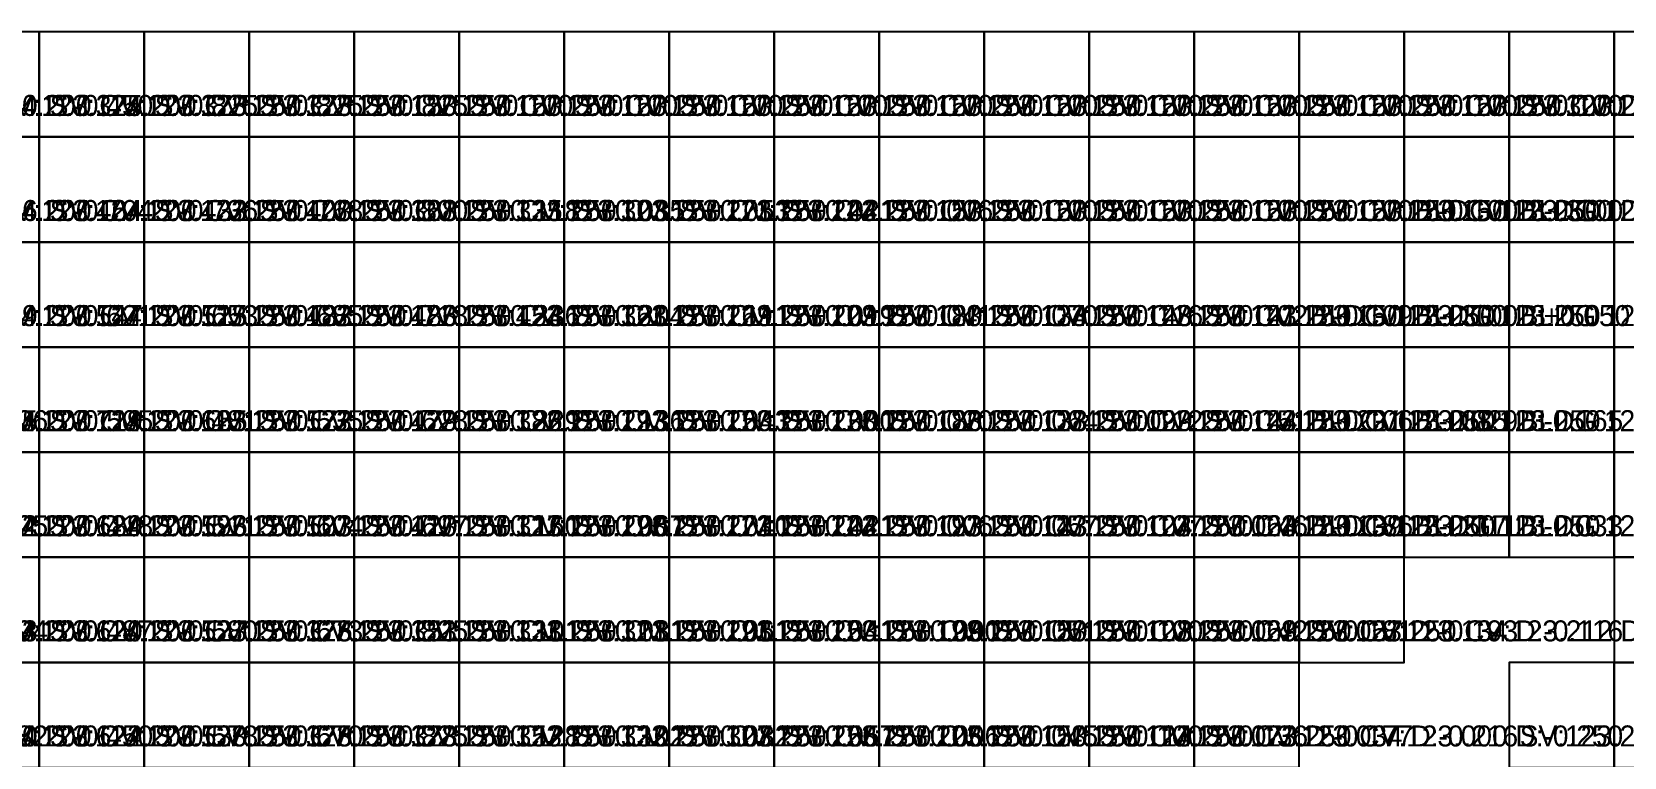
# Model space of a CAD drawing. Header units: metres. Extents: x 287857 to 287981, y 62957 to 63018.
# Drawn here: x 287953.85 to 287969.02, y 63010.93 to 63017.83 of the extents above; entities that cross this region are included whole.
import ezdxf

# ---------------------------------------------------------------- set-up
doc = ezdxf.new("R2010")
doc.units = ezdxf.units.M
for name, color, linetype, true_color in [('CORR-BLDG-TXT', 7, 'Continuous', 0xfacc15), ('CORR-BUILDING', 7, 'Continuous', 0xfacc15), ('CORR-CUT', 7, 'Continuous', 0x3b82f6), ('CORR-DIFF-TXT', 7, 'Continuous', 0xffffff), ('CORR-FILL', 7, 'Continuous', 0xef4444)]:
    doc.layers.add(name, color=color, linetype=linetype, true_color=true_color)

msp = doc.modelspace()

# ---------------------------------------------------------------- linework, layer by layer
at = {"layer": 'CORR-BUILDING'}
for points in [[(287966.925, 63015.831, 123.25), (287967.925, 63015.831, 123.25), (287967.925, 63016.831, 123.25), (287966.925, 63016.831, 123.25), (287966.925, 63015.831, 123.25)], [(287967.925, 63015.831, 123.25), (287968.925, 63015.831, 123.25), (287968.925, 63016.831, 123.25), (287967.925, 63016.831, 123.25), (287967.925, 63015.831, 123.25)], [(287968.925, 63015.831, 123.25), (287969.925, 63015.831, 123.25), (287969.925, 63016.831, 123.25), (287968.925, 63016.831, 123.25), (287968.925, 63015.831, 123.25)], [(287965.925, 63014.831, 123.25), (287966.925, 63014.831, 123.25), (287966.925, 63015.831, 123.25), (287965.925, 63015.831, 123.25), (287965.925, 63014.831, 123.25)], [(287966.925, 63014.831, 123.25), (287967.925, 63014.831, 123.25), (287967.925, 63015.831, 123.25), (287966.925, 63015.831, 123.25), (287966.925, 63014.831, 123.25)], [(287967.925, 63014.831, 123.25), (287968.925, 63014.831, 123.25), (287968.925, 63015.831, 123.25), (287967.925, 63015.831, 123.25), (287967.925, 63014.831, 123.25)], [(287968.925, 63014.831, 123.25), (287969.925, 63014.831, 123.25), (287969.925, 63015.831, 123.25), (287968.925, 63015.831, 123.25), (287968.925, 63014.831, 123.25)], [(287965.925, 63013.831, 123.25), (287966.925, 63013.831, 123.25), (287966.925, 63014.831, 123.25), (287965.925, 63014.831, 123.25), (287965.925, 63013.831, 123.25)], [(287966.925, 63013.831, 123.25), (287967.925, 63013.831, 123.25), (287967.925, 63014.831, 123.25), (287966.925, 63014.831, 123.25), (287966.925, 63013.831, 123.25)], [(287967.925, 63013.831, 123.25), (287968.925, 63013.831, 123.25), (287968.925, 63014.831, 123.25), (287967.925, 63014.831, 123.25), (287967.925, 63013.831, 123.25)], [(287968.925, 63013.831, 123.25), (287969.925, 63013.831, 123.25), (287969.925, 63014.831, 123.25), (287968.925, 63014.831, 123.25), (287968.925, 63013.831, 123.25)], [(287965.925, 63012.831, 123.25), (287966.925, 63012.831, 123.25), (287966.925, 63013.831, 123.25), (287965.925, 63013.831, 123.25), (287965.925, 63012.831, 123.25)], [(287966.925, 63012.831, 123.25), (287967.925, 63012.831, 123.25), (287967.925, 63013.831, 123.25), (287966.925, 63013.831, 123.25), (287966.925, 63012.831, 123.25)], [(287967.925, 63012.831, 123.25), (287968.925, 63012.831, 123.25), (287968.925, 63013.831, 123.25), (287967.925, 63013.831, 123.25), (287967.925, 63012.831, 123.25)]]:
    msp.add_polyline3d(points, dxfattribs=at)
at = {"layer": 'CORR-CUT'}
for points in [[(287952.925, 63016.831, 124.2), (287953.925, 63016.831, 124.2), (287953.925, 63017.831, 124.2), (287952.925, 63017.831, 124.2), (287952.925, 63016.831, 124.2)], [(287953.925, 63016.831, 124.2), (287954.925, 63016.831, 124.2), (287954.925, 63017.831, 124.2), (287953.925, 63017.831, 124.2), (287953.925, 63016.831, 124.2)], [(287954.925, 63016.831, 123.25), (287955.925, 63016.831, 123.25), (287955.925, 63017.831, 123.25), (287954.925, 63017.831, 123.25), (287954.925, 63016.831, 123.25)], [(287955.925, 63016.831, 123.25), (287956.925, 63016.831, 123.25), (287956.925, 63017.831, 123.25), (287955.925, 63017.831, 123.25), (287955.925, 63016.831, 123.25)], [(287956.925, 63016.831, 123.25), (287957.925, 63016.831, 123.25), (287957.925, 63017.831, 123.25), (287956.925, 63017.831, 123.25), (287956.925, 63016.831, 123.25)], [(287957.925, 63016.831, 123.25), (287958.925, 63016.831, 123.25), (287958.925, 63017.831, 123.25), (287957.925, 63017.831, 123.25), (287957.925, 63016.831, 123.25)], [(287958.925, 63016.831, 123.25), (287959.925, 63016.831, 123.25), (287959.925, 63017.831, 123.25), (287958.925, 63017.831, 123.25), (287958.925, 63016.831, 123.25)], [(287959.925, 63016.831, 123.25), (287960.925, 63016.831, 123.25), (287960.925, 63017.831, 123.25), (287959.925, 63017.831, 123.25), (287959.925, 63016.831, 123.25)], [(287960.925, 63016.831, 123.25), (287961.925, 63016.831, 123.25), (287961.925, 63017.831, 123.25), (287960.925, 63017.831, 123.25), (287960.925, 63016.831, 123.25)], [(287961.925, 63016.831, 123.25), (287962.925, 63016.831, 123.25), (287962.925, 63017.831, 123.25), (287961.925, 63017.831, 123.25), (287961.925, 63016.831, 123.25)], [(287962.925, 63016.831, 123.25), (287963.925, 63016.831, 123.25), (287963.925, 63017.831, 123.25), (287962.925, 63017.831, 123.25), (287962.925, 63016.831, 123.25)], [(287963.925, 63016.831, 123.25), (287964.925, 63016.831, 123.25), (287964.925, 63017.831, 123.25), (287963.925, 63017.831, 123.25), (287963.925, 63016.831, 123.25)], [(287964.925, 63016.831, 123.25), (287965.925, 63016.831, 123.25), (287965.925, 63017.831, 123.25), (287964.925, 63017.831, 123.25), (287964.925, 63016.831, 123.25)], [(287967.925, 63016.831, 123.25), (287968.925, 63016.831, 123.25), (287968.925, 63017.831, 123.25), (287967.925, 63017.831, 123.25), (287967.925, 63016.831, 123.25)], [(287968.925, 63016.831, 123.25), (287969.925, 63016.831, 123.25), (287969.925, 63017.831, 123.25), (287968.925, 63017.831, 123.25), (287968.925, 63016.831, 123.25)], [(287952.925, 63015.831, 124.2), (287953.925, 63015.831, 124.2), (287953.925, 63016.831, 124.2), (287952.925, 63016.831, 124.2), (287952.925, 63015.831, 124.2)], [(287953.925, 63015.831, 124.2), (287954.925, 63015.831, 124.2), (287954.925, 63016.831, 124.2), (287953.925, 63016.831, 124.2), (287953.925, 63015.831, 124.2)], [(287958.925, 63015.831, 123.25), (287959.925, 63015.831, 123.25), (287959.925, 63016.831, 123.25), (287958.925, 63016.831, 123.25), (287958.925, 63015.831, 123.25)], [(287959.925, 63015.831, 123.25), (287960.925, 63015.831, 123.25), (287960.925, 63016.831, 123.25), (287959.925, 63016.831, 123.25), (287959.925, 63015.831, 123.25)], [(287960.925, 63015.831, 123.25), (287961.925, 63015.831, 123.25), (287961.925, 63016.831, 123.25), (287960.925, 63016.831, 123.25), (287960.925, 63015.831, 123.25)], [(287961.925, 63015.831, 123.25), (287962.925, 63015.831, 123.25), (287962.925, 63016.831, 123.25), (287961.925, 63016.831, 123.25), (287961.925, 63015.831, 123.25)], [(287962.925, 63015.831, 123.25), (287963.925, 63015.831, 123.25), (287963.925, 63016.831, 123.25), (287962.925, 63016.831, 123.25), (287962.925, 63015.831, 123.25)], [(287963.925, 63015.831, 123.25), (287964.925, 63015.831, 123.25), (287964.925, 63016.831, 123.25), (287963.925, 63016.831, 123.25), (287963.925, 63015.831, 123.25)], [(287964.925, 63015.831, 123.25), (287965.925, 63015.831, 123.25), (287965.925, 63016.831, 123.25), (287964.925, 63016.831, 123.25), (287964.925, 63015.831, 123.25)], [(287952.925, 63014.831, 124.2), (287953.925, 63014.831, 124.2), (287953.925, 63015.831, 124.2), (287952.925, 63015.831, 124.2), (287952.925, 63014.831, 124.2)], [(287953.925, 63014.831, 124.2), (287954.925, 63014.831, 124.2), (287954.925, 63015.831, 124.2), (287953.925, 63015.831, 124.2), (287953.925, 63014.831, 124.2)], [(287958.925, 63014.831, 123.25), (287959.925, 63014.831, 123.25), (287959.925, 63015.831, 123.25), (287958.925, 63015.831, 123.25), (287958.925, 63014.831, 123.25)], [(287959.925, 63014.831, 123.25), (287960.925, 63014.831, 123.25), (287960.925, 63015.831, 123.25), (287959.925, 63015.831, 123.25), (287959.925, 63014.831, 123.25)], [(287960.925, 63014.831, 123.25), (287961.925, 63014.831, 123.25), (287961.925, 63015.831, 123.25), (287960.925, 63015.831, 123.25), (287960.925, 63014.831, 123.25)], [(287961.925, 63014.831, 123.25), (287962.925, 63014.831, 123.25), (287962.925, 63015.831, 123.25), (287961.925, 63015.831, 123.25), (287961.925, 63014.831, 123.25)], [(287962.925, 63014.831, 123.25), (287963.925, 63014.831, 123.25), (287963.925, 63015.831, 123.25), (287962.925, 63015.831, 123.25), (287962.925, 63014.831, 123.25)], [(287963.925, 63014.831, 123.25), (287964.925, 63014.831, 123.25), (287964.925, 63015.831, 123.25), (287963.925, 63015.831, 123.25), (287963.925, 63014.831, 123.25)], [(287952.925, 63013.831, 124.2), (287953.925, 63013.831, 124.2), (287953.925, 63014.831, 124.2), (287952.925, 63014.831, 124.2), (287952.925, 63013.831, 124.2)], [(287953.925, 63013.831, 124.2), (287954.925, 63013.831, 124.2), (287954.925, 63014.831, 124.2), (287953.925, 63014.831, 124.2), (287953.925, 63013.831, 124.2)], [(287957.925, 63013.831, 123.25), (287958.925, 63013.831, 123.25), (287958.925, 63014.831, 123.25), (287957.925, 63014.831, 123.25), (287957.925, 63013.831, 123.25)], [(287958.925, 63013.831, 123.25), (287959.925, 63013.831, 123.25), (287959.925, 63014.831, 123.25), (287958.925, 63014.831, 123.25), (287958.925, 63013.831, 123.25)], [(287959.925, 63013.831, 123.25), (287960.925, 63013.831, 123.25), (287960.925, 63014.831, 123.25), (287959.925, 63014.831, 123.25), (287959.925, 63013.831, 123.25)], [(287960.925, 63013.831, 123.25), (287961.925, 63013.831, 123.25), (287961.925, 63014.831, 123.25), (287960.925, 63014.831, 123.25), (287960.925, 63013.831, 123.25)], [(287961.925, 63013.831, 123.25), (287962.925, 63013.831, 123.25), (287962.925, 63014.831, 123.25), (287961.925, 63014.831, 123.25), (287961.925, 63013.831, 123.25)], [(287962.925, 63013.831, 123.25), (287963.925, 63013.831, 123.25), (287963.925, 63014.831, 123.25), (287962.925, 63014.831, 123.25), (287962.925, 63013.831, 123.25)], [(287963.925, 63013.831, 123.25), (287964.925, 63013.831, 123.25), (287964.925, 63014.831, 123.25), (287963.925, 63014.831, 123.25), (287963.925, 63013.831, 123.25)], [(287964.925, 63013.831, 123.25), (287965.925, 63013.831, 123.25), (287965.925, 63014.831, 123.25), (287964.925, 63014.831, 123.25), (287964.925, 63013.831, 123.25)], [(287952.925, 63012.831, 124.2), (287953.925, 63012.831, 124.2), (287953.925, 63013.831, 124.2), (287952.925, 63013.831, 124.2), (287952.925, 63012.831, 124.2)], [(287953.925, 63012.831, 124.2), (287954.925, 63012.831, 124.2), (287954.925, 63013.831, 124.2), (287953.925, 63013.831, 124.2), (287953.925, 63012.831, 124.2)], [(287958.925, 63012.831, 123.25), (287959.925, 63012.831, 123.25), (287959.925, 63013.831, 123.25), (287958.925, 63013.831, 123.25), (287958.925, 63012.831, 123.25)], [(287959.925, 63012.831, 123.25), (287960.925, 63012.831, 123.25), (287960.925, 63013.831, 123.25), (287959.925, 63013.831, 123.25), (287959.925, 63012.831, 123.25)], [(287960.925, 63012.831, 123.25), (287961.925, 63012.831, 123.25), (287961.925, 63013.831, 123.25), (287960.925, 63013.831, 123.25), (287960.925, 63012.831, 123.25)], [(287961.925, 63012.831, 123.25), (287962.925, 63012.831, 123.25), (287962.925, 63013.831, 123.25), (287961.925, 63013.831, 123.25), (287961.925, 63012.831, 123.25)], [(287962.925, 63012.831, 123.25), (287963.925, 63012.831, 123.25), (287963.925, 63013.831, 123.25), (287962.925, 63013.831, 123.25), (287962.925, 63012.831, 123.25)], [(287963.925, 63012.831, 123.25), (287964.925, 63012.831, 123.25), (287964.925, 63013.831, 123.25), (287963.925, 63013.831, 123.25), (287963.925, 63012.831, 123.25)], [(287964.925, 63012.831, 123.25), (287965.925, 63012.831, 123.25), (287965.925, 63013.831, 123.25), (287964.925, 63013.831, 123.25), (287964.925, 63012.831, 123.25)], [(287968.925, 63012.831, 123.25), (287969.925, 63012.831, 123.25), (287969.925, 63013.831, 123.25), (287968.925, 63013.831, 123.25), (287968.925, 63012.831, 123.25)], [(287952.925, 63011.831, 124.2), (287953.925, 63011.831, 124.2), (287953.925, 63012.831, 124.2), (287952.925, 63012.831, 124.2), (287952.925, 63011.831, 124.2)], [(287953.925, 63011.831, 124.2), (287954.925, 63011.831, 124.2), (287954.925, 63012.831, 124.2), (287953.925, 63012.831, 124.2), (287953.925, 63011.831, 124.2)], [(287958.925, 63011.831, 123.25), (287959.925, 63011.831, 123.25), (287959.925, 63012.831, 123.25), (287958.925, 63012.831, 123.25), (287958.925, 63011.831, 123.25)], [(287959.925, 63011.831, 123.25), (287960.925, 63011.831, 123.25), (287960.925, 63012.831, 123.25), (287959.925, 63012.831, 123.25), (287959.925, 63011.831, 123.25)], [(287960.925, 63011.831, 123.25), (287961.925, 63011.831, 123.25), (287961.925, 63012.831, 123.25), (287960.925, 63012.831, 123.25), (287960.925, 63011.831, 123.25)], [(287961.925, 63011.831, 123.25), (287962.925, 63011.831, 123.25), (287962.925, 63012.831, 123.25), (287961.925, 63012.831, 123.25), (287961.925, 63011.831, 123.25)], [(287962.925, 63011.831, 123.25), (287963.925, 63011.831, 123.25), (287963.925, 63012.831, 123.25), (287962.925, 63012.831, 123.25), (287962.925, 63011.831, 123.25)], [(287963.925, 63011.831, 123.25), (287964.925, 63011.831, 123.25), (287964.925, 63012.831, 123.25), (287963.925, 63012.831, 123.25), (287963.925, 63011.831, 123.25)], [(287964.925, 63011.831, 123.25), (287965.925, 63011.831, 123.25), (287965.925, 63012.831, 123.25), (287964.925, 63012.831, 123.25), (287964.925, 63011.831, 123.25)], [(287965.925, 63011.831, 123.25), (287966.925, 63011.831, 123.25), (287966.925, 63012.831, 123.25), (287965.925, 63012.831, 123.25), (287965.925, 63011.831, 123.25)], [(287968.925, 63011.831, 123.25), (287969.925, 63011.831, 123.25), (287969.925, 63012.831, 123.25), (287968.925, 63012.831, 123.25), (287968.925, 63011.831, 123.25)], [(287952.925, 63010.831, 124.2), (287953.925, 63010.831, 124.2), (287953.925, 63011.831, 124.2), (287952.925, 63011.831, 124.2), (287952.925, 63010.831, 124.2)], [(287953.925, 63010.831, 124.2), (287954.925, 63010.831, 124.2), (287954.925, 63011.831, 124.2), (287953.925, 63011.831, 124.2), (287953.925, 63010.831, 124.2)], [(287959.925, 63010.831, 123.25), (287960.925, 63010.831, 123.25), (287960.925, 63011.831, 123.25), (287959.925, 63011.831, 123.25), (287959.925, 63010.831, 123.25)], [(287960.925, 63010.831, 123.25), (287961.925, 63010.831, 123.25), (287961.925, 63011.831, 123.25), (287960.925, 63011.831, 123.25), (287960.925, 63010.831, 123.25)], [(287961.925, 63010.831, 123.25), (287962.925, 63010.831, 123.25), (287962.925, 63011.831, 123.25), (287961.925, 63011.831, 123.25), (287961.925, 63010.831, 123.25)], [(287962.925, 63010.831, 123.25), (287963.925, 63010.831, 123.25), (287963.925, 63011.831, 123.25), (287962.925, 63011.831, 123.25), (287962.925, 63010.831, 123.25)], [(287963.925, 63010.831, 123.25), (287964.925, 63010.831, 123.25), (287964.925, 63011.831, 123.25), (287963.925, 63011.831, 123.25), (287963.925, 63010.831, 123.25)], [(287964.925, 63010.831, 123.25), (287965.925, 63010.831, 123.25), (287965.925, 63011.831, 123.25), (287964.925, 63011.831, 123.25), (287964.925, 63010.831, 123.25)], [(287967.925, 63010.831, 123.25), (287968.925, 63010.831, 123.25), (287968.925, 63011.831, 123.25), (287967.925, 63011.831, 123.25), (287967.925, 63010.831, 123.25)], [(287968.925, 63010.831, 123.25), (287969.925, 63010.831, 123.25), (287969.925, 63011.831, 123.25), (287968.925, 63011.831, 123.25), (287968.925, 63010.831, 123.25)]]:
    msp.add_polyline3d(points, dxfattribs=at)
at = {"layer": 'CORR-FILL'}
for points in [[(287965.925, 63016.831, 123.25), (287966.925, 63016.831, 123.25), (287966.925, 63017.831, 123.25), (287965.925, 63017.831, 123.25), (287965.925, 63016.831, 123.25)], [(287966.925, 63016.831, 123.25), (287967.925, 63016.831, 123.25), (287967.925, 63017.831, 123.25), (287966.925, 63017.831, 123.25), (287966.925, 63016.831, 123.25)], [(287954.925, 63015.831, 123.25), (287955.925, 63015.831, 123.25), (287955.925, 63016.831, 123.25), (287954.925, 63016.831, 123.25), (287954.925, 63015.831, 123.25)], [(287955.925, 63015.831, 123.25), (287956.925, 63015.831, 123.25), (287956.925, 63016.831, 123.25), (287955.925, 63016.831, 123.25), (287955.925, 63015.831, 123.25)], [(287956.925, 63015.831, 123.25), (287957.925, 63015.831, 123.25), (287957.925, 63016.831, 123.25), (287956.925, 63016.831, 123.25), (287956.925, 63015.831, 123.25)], [(287957.925, 63015.831, 123.25), (287958.925, 63015.831, 123.25), (287958.925, 63016.831, 123.25), (287957.925, 63016.831, 123.25), (287957.925, 63015.831, 123.25)], [(287965.925, 63015.831, 123.25), (287966.925, 63015.831, 123.25), (287966.925, 63016.831, 123.25), (287965.925, 63016.831, 123.25), (287965.925, 63015.831, 123.25)], [(287954.925, 63014.831, 123.25), (287955.925, 63014.831, 123.25), (287955.925, 63015.831, 123.25), (287954.925, 63015.831, 123.25), (287954.925, 63014.831, 123.25)], [(287955.925, 63014.831, 123.25), (287956.925, 63014.831, 123.25), (287956.925, 63015.831, 123.25), (287955.925, 63015.831, 123.25), (287955.925, 63014.831, 123.25)], [(287956.925, 63014.831, 123.25), (287957.925, 63014.831, 123.25), (287957.925, 63015.831, 123.25), (287956.925, 63015.831, 123.25), (287956.925, 63014.831, 123.25)], [(287957.925, 63014.831, 123.25), (287958.925, 63014.831, 123.25), (287958.925, 63015.831, 123.25), (287957.925, 63015.831, 123.25), (287957.925, 63014.831, 123.25)], [(287964.925, 63014.831, 123.25), (287965.925, 63014.831, 123.25), (287965.925, 63015.831, 123.25), (287964.925, 63015.831, 123.25), (287964.925, 63014.831, 123.25)], [(287954.925, 63013.831, 123.25), (287955.925, 63013.831, 123.25), (287955.925, 63014.831, 123.25), (287954.925, 63014.831, 123.25), (287954.925, 63013.831, 123.25)], [(287955.925, 63013.831, 123.25), (287956.925, 63013.831, 123.25), (287956.925, 63014.831, 123.25), (287955.925, 63014.831, 123.25), (287955.925, 63013.831, 123.25)], [(287956.925, 63013.831, 123.25), (287957.925, 63013.831, 123.25), (287957.925, 63014.831, 123.25), (287956.925, 63014.831, 123.25), (287956.925, 63013.831, 123.25)], [(287954.925, 63012.831, 123.25), (287955.925, 63012.831, 123.25), (287955.925, 63013.831, 123.25), (287954.925, 63013.831, 123.25), (287954.925, 63012.831, 123.25)], [(287955.925, 63012.831, 123.25), (287956.925, 63012.831, 123.25), (287956.925, 63013.831, 123.25), (287955.925, 63013.831, 123.25), (287955.925, 63012.831, 123.25)], [(287956.925, 63012.831, 123.25), (287957.925, 63012.831, 123.25), (287957.925, 63013.831, 123.25), (287956.925, 63013.831, 123.25), (287956.925, 63012.831, 123.25)], [(287957.925, 63012.831, 123.25), (287958.925, 63012.831, 123.25), (287958.925, 63013.831, 123.25), (287957.925, 63013.831, 123.25), (287957.925, 63012.831, 123.25)], [(287954.925, 63011.831, 123.25), (287955.925, 63011.831, 123.25), (287955.925, 63012.831, 123.25), (287954.925, 63012.831, 123.25), (287954.925, 63011.831, 123.25)], [(287955.925, 63011.831, 123.25), (287956.925, 63011.831, 123.25), (287956.925, 63012.831, 123.25), (287955.925, 63012.831, 123.25), (287955.925, 63011.831, 123.25)], [(287956.925, 63011.831, 123.25), (287957.925, 63011.831, 123.25), (287957.925, 63012.831, 123.25), (287956.925, 63012.831, 123.25), (287956.925, 63011.831, 123.25)], [(287957.925, 63011.831, 123.25), (287958.925, 63011.831, 123.25), (287958.925, 63012.831, 123.25), (287957.925, 63012.831, 123.25), (287957.925, 63011.831, 123.25)], [(287954.925, 63010.831, 123.25), (287955.925, 63010.831, 123.25), (287955.925, 63011.831, 123.25), (287954.925, 63011.831, 123.25), (287954.925, 63010.831, 123.25)], [(287955.925, 63010.831, 123.25), (287956.925, 63010.831, 123.25), (287956.925, 63011.831, 123.25), (287955.925, 63011.831, 123.25), (287955.925, 63010.831, 123.25)], [(287956.925, 63010.831, 123.25), (287957.925, 63010.831, 123.25), (287957.925, 63011.831, 123.25), (287956.925, 63011.831, 123.25), (287956.925, 63010.831, 123.25)], [(287957.925, 63010.831, 123.25), (287958.925, 63010.831, 123.25), (287958.925, 63011.831, 123.25), (287957.925, 63011.831, 123.25), (287957.925, 63010.831, 123.25)], [(287958.925, 63010.831, 123.25), (287959.925, 63010.831, 123.25), (287959.925, 63011.831, 123.25), (287958.925, 63011.831, 123.25), (287958.925, 63010.831, 123.25)]]:
    msp.add_polyline3d(points, dxfattribs=at)

# ---------------------------------------------------------------- texts
at = {"layer": 'CORR-BLDG-TXT'}
for p in [(287967.025, 63016.031, 123.25), (287968.025, 63016.031, 123.25), (287966.025, 63015.031, 123.25), (287967.025, 63015.031, 123.25), (287968.025, 63015.031, 123.25), (287966.025, 63014.031, 123.25), (287967.025, 63014.031, 123.25), (287968.025, 63014.031, 123.25), (287966.025, 63013.031, 123.25), (287967.025, 63013.031, 123.25), (287968.025, 63013.031, 123.25)]:
    msp.add_text('BLDG 123.250', height=0.2, dxfattribs=at).set_placement(p)
at = {"layer": 'CORR-DIFF-TXT'}
for s, p in [('SV:124.200 CV:123.750 D:-0.450', (287951.025, 63017.031, 124.2)), ('SV:124.200 CV:123.375 D:-0.825', (287952.025, 63017.031, 124.2)), ('SV:124.200 CV:123.375 D:-0.825', (287953.025, 63017.031, 124.2)), ('SV:124.200 CV:123.375 D:-0.825', (287954.025, 63017.031, 124.2)), ('SV:123.250 CV:123.150 D:-0.100', (287955.025, 63017.031, 123.25)), ('SV:123.250 CV:123.150 D:-0.100', (287956.025, 63017.031, 123.25)), ('SV:123.250 CV:123.150 D:-0.100', (287957.025, 63017.031, 123.25)), ('SV:123.250 CV:123.150 D:-0.100', (287958.025, 63017.031, 123.25)), ('SV:123.250 CV:123.150 D:-0.100', (287959.025, 63017.031, 123.25)), ('SV:123.250 CV:123.150 D:-0.100', (287960.025, 63017.031, 123.25)), ('SV:123.250 CV:123.150 D:-0.100', (287961.025, 63017.031, 123.25)), ('SV:123.250 CV:123.150 D:-0.100', (287962.025, 63017.031, 123.25)), ('SV:123.250 CV:123.150 D:-0.100', (287963.025, 63017.031, 123.25)), ('SV:123.250 CV:123.150 D:-0.100', (287964.025, 63017.031, 123.25)), ('SV:123.250 CV:123.150 D:-0.100', (287965.025, 63017.031, 123.25)), ('SV:123.250 CV:123.300 D:+0.050', (287966.025, 63017.031, 123.25)), ('SV:123.250 CV:123.300 D:+0.050', (287967.025, 63017.031, 123.25)), ('SV:123.250 CV:122.700 D:-0.550', (287968.025, 63017.031, 123.25)), ('SV:124.200 CV:123.496 D:-0.704', (287951.025, 63016.031, 124.2)), ('SV:124.200 CV:123.464 D:-0.736', (287952.025, 63016.031, 124.2)), ('SV:124.200 CV:123.432 D:-0.768', (287953.025, 63016.031, 124.2)), ('SV:124.200 CV:123.400 D:-0.800', (287954.025, 63016.031, 124.2)), ('SV:123.250 CV:123.368 D:+0.118', (287955.025, 63016.031, 123.25)), ('SV:123.250 CV:123.335 D:+0.085', (287956.025, 63016.031, 123.25)), ('SV:123.250 CV:123.303 D:+0.053', (287957.025, 63016.031, 123.25)), ('SV:123.250 CV:123.271 D:+0.021', (287958.025, 63016.031, 123.25)), ('SV:123.250 CV:123.244 D:-0.006', (287959.025, 63016.031, 123.25)), ('SV:123.250 CV:123.150 D:-0.100', (287960.025, 63016.031, 123.25)), ('SV:123.250 CV:123.150 D:-0.100', (287961.025, 63016.031, 123.25)), ('SV:123.250 CV:123.150 D:-0.100', (287962.025, 63016.031, 123.25)), ('SV:123.250 CV:123.150 D:-0.100', (287963.025, 63016.031, 123.25)), ('SV:123.250 CV:123.150 D:-0.100', (287964.025, 63016.031, 123.25)), ('SV:123.250 CV:123.150 D:-0.100', (287965.025, 63016.031, 123.25)), ('SV:123.250 CV:123.300 D:+0.050', (287966.025, 63016.031, 123.25)), ('SV:124.200 CV:123.579 D:-0.621', (287951.025, 63015.031, 124.2)), ('SV:124.200 CV:123.547 D:-0.653', (287952.025, 63015.031, 124.2)), ('SV:124.200 CV:123.515 D:-0.685', (287953.025, 63015.031, 124.2)), ('SV:124.200 CV:123.482 D:-0.718', (287954.025, 63015.031, 124.2)), ('SV:123.250 CV:123.486 D:+0.236', (287955.025, 63015.031, 123.25)), ('SV:123.250 CV:123.454 D:+0.204', (287956.025, 63015.031, 123.25)), ('SV:123.250 CV:123.361 D:+0.111', (287957.025, 63015.031, 123.25)), ('SV:123.250 CV:123.269 D:+0.019', (287958.025, 63015.031, 123.25)), ('SV:123.250 CV:123.209 D:-0.041', (287959.025, 63015.031, 123.25)), ('SV:123.250 CV:123.180 D:-0.070', (287960.025, 63015.031, 123.25)), ('SV:123.250 CV:123.134 D:-0.116', (287961.025, 63015.031, 123.25)), ('SV:123.250 CV:123.148 D:-0.102', (287962.025, 63015.031, 123.25)), ('SV:123.250 CV:123.141 D:-0.109', (287963.025, 63015.031, 123.25)), ('SV:123.250 CV:123.150 D:-0.100', (287964.025, 63015.031, 123.25)), ('SV:123.250 CV:123.300 D:+0.050', (287965.025, 63015.031, 123.25)), ('SV:124.200 CV:123.694 D:-0.506', (287950.025, 63014.031, 124.2)), ('SV:124.200 CV:123.695 D:-0.505', (287951.025, 63014.031, 124.2)), ('SV:124.200 CV:123.719 D:-0.481', (287952.025, 63014.031, 124.2)), ('SV:124.200 CV:123.665 D:-0.535', (287953.025, 63014.031, 124.2)), ('SV:124.200 CV:123.572 D:-0.628', (287954.025, 63014.031, 124.2)), ('SV:123.250 CV:123.479 D:+0.229', (287955.025, 63014.031, 123.25)), ('SV:123.250 CV:123.386 D:+0.136', (287956.025, 63014.031, 123.25)), ('SV:123.250 CV:123.293 D:+0.043', (287957.025, 63014.031, 123.25)), ('SV:123.250 CV:123.250 D:+0.000', (287958.025, 63014.031, 123.25)), ('SV:123.250 CV:123.230 D:-0.020', (287959.025, 63014.031, 123.25)), ('SV:123.250 CV:123.186 D:-0.064', (287960.025, 63014.031, 123.25)), ('SV:123.250 CV:123.138 D:-0.112', (287961.025, 63014.031, 123.25)), ('SV:123.250 CV:123.099 D:-0.151', (287962.025, 63014.031, 123.25)), ('SV:123.250 CV:123.144 D:-0.106', (287963.025, 63014.031, 123.25)), ('SV:123.250 CV:123.221 D:-0.029', (287964.025, 63014.031, 123.25)), ('SV:123.250 CV:123.085 D:-0.165', (287965.025, 63014.031, 123.25)), ('SV:124.200 CV:123.875 D:-0.325', (287950.025, 63013.031, 124.2)), ('SV:124.200 CV:123.782 D:-0.418', (287951.025, 63013.031, 124.2)), ('SV:124.200 CV:123.689 D:-0.511', (287952.025, 63013.031, 124.2)), ('SV:124.200 CV:123.596 D:-0.604', (287953.025, 63013.031, 124.2)), ('SV:124.200 CV:123.503 D:-0.697', (287954.025, 63013.031, 124.2)), ('SV:123.250 CV:123.410 D:+0.160', (287955.025, 63013.031, 123.25)), ('SV:123.250 CV:123.317 D:+0.067', (287956.025, 63013.031, 123.25)), ('SV:123.250 CV:123.290 D:+0.040', (287957.025, 63013.031, 123.25)), ('SV:123.250 CV:123.271 D:+0.021', (287958.025, 63013.031, 123.25)), ('SV:123.250 CV:123.244 D:-0.006', (287959.025, 63013.031, 123.25)), ('SV:123.250 CV:123.193 D:-0.057', (287960.025, 63013.031, 123.25)), ('SV:123.250 CV:123.143 D:-0.107', (287961.025, 63013.031, 123.25)), ('SV:123.250 CV:123.104 D:-0.146', (287962.025, 63013.031, 123.25)), ('SV:123.250 CV:123.064 D:-0.186', (287963.025, 63013.031, 123.25)), ('SV:123.250 CV:123.139 D:-0.111', (287964.025, 63013.031, 123.25)), ('SV:123.250 CV:123.217 D:-0.033', (287965.025, 63013.031, 123.25)), ('SV:124.200 CV:123.806 D:-0.394', (287950.025, 63012.031, 124.2)), ('SV:124.200 CV:123.713 D:-0.487', (287951.025, 63012.031, 124.2)), ('SV:124.200 CV:123.620 D:-0.580', (287952.025, 63012.031, 124.2)), ('SV:124.200 CV:123.527 D:-0.673', (287953.025, 63012.031, 124.2)), ('SV:124.200 CV:123.375 D:-0.825', (287954.025, 63012.031, 124.2)), ('SV:123.250 CV:123.351 D:+0.101', (287955.025, 63012.031, 123.25)), ('SV:123.250 CV:123.331 D:+0.081', (287956.025, 63012.031, 123.25)), ('SV:123.250 CV:123.311 D:+0.061', (287957.025, 63012.031, 123.25)), ('SV:123.250 CV:123.291 D:+0.041', (287958.025, 63012.031, 123.25)), ('SV:123.250 CV:123.250 D:+0.000', (287959.025, 63012.031, 123.25)), ('SV:123.250 CV:123.199 D:-0.051', (287960.025, 63012.031, 123.25)), ('SV:123.250 CV:123.150 D:-0.100', (287961.025, 63012.031, 123.25)), ('SV:123.250 CV:123.108 D:-0.142', (287962.025, 63012.031, 123.25)), ('SV:123.250 CV:123.069 D:-0.181', (287963.025, 63012.031, 123.25)), ('SV:123.250 CV:123.057 D:-0.193', (287964.025, 63012.031, 123.25)), ('SV:123.250 CV:123.134 D:-0.116', (287965.025, 63012.031, 123.25)), ('SV:123.250 CV:123.212 D:-0.038', (287966.025, 63012.031, 123.25)), ('SV:124.200 CV:123.818 D:-0.382', (287950.025, 63011.031, 124.2)), ('SV:124.200 CV:123.750 D:-0.450', (287951.025, 63011.031, 124.2)), ('SV:124.200 CV:123.622 D:-0.578', (287952.025, 63011.031, 124.2)), ('SV:124.200 CV:123.530 D:-0.670', (287953.025, 63011.031, 124.2)), ('SV:124.200 CV:123.375 D:-0.825', (287954.025, 63011.031, 124.2)), ('SV:123.250 CV:123.378 D:+0.128', (287955.025, 63011.031, 123.25)), ('SV:123.250 CV:123.352 D:+0.102', (287956.025, 63011.031, 123.25)), ('SV:123.250 CV:123.332 D:+0.082', (287957.025, 63011.031, 123.25)), ('SV:123.250 CV:123.307 D:+0.057', (287958.025, 63011.031, 123.25)), ('SV:123.250 CV:123.256 D:+0.006', (287959.025, 63011.031, 123.25)), ('SV:123.250 CV:123.205 D:-0.045', (287960.025, 63011.031, 123.25)), ('SV:123.250 CV:123.150 D:-0.100', (287961.025, 63011.031, 123.25)), ('SV:123.250 CV:123.114 D:-0.136', (287962.025, 63011.031, 123.25)), ('SV:123.250 CV:123.073 D:-0.177', (287963.025, 63011.031, 123.25)), ('SV:123.250 CV:123.034 D:-0.216', (287964.025, 63011.031, 123.25)), ('SV:123.250 CV:123.000 D:-0.250', (287965.025, 63011.031, 123.25)), ('SV:123.250 CV:122.850 D:-0.400', (287968.025, 63011.031, 123.25))]:
    msp.add_text(s, height=0.2, dxfattribs=at).set_placement(p)

doc.saveas('drawing.dxf')
